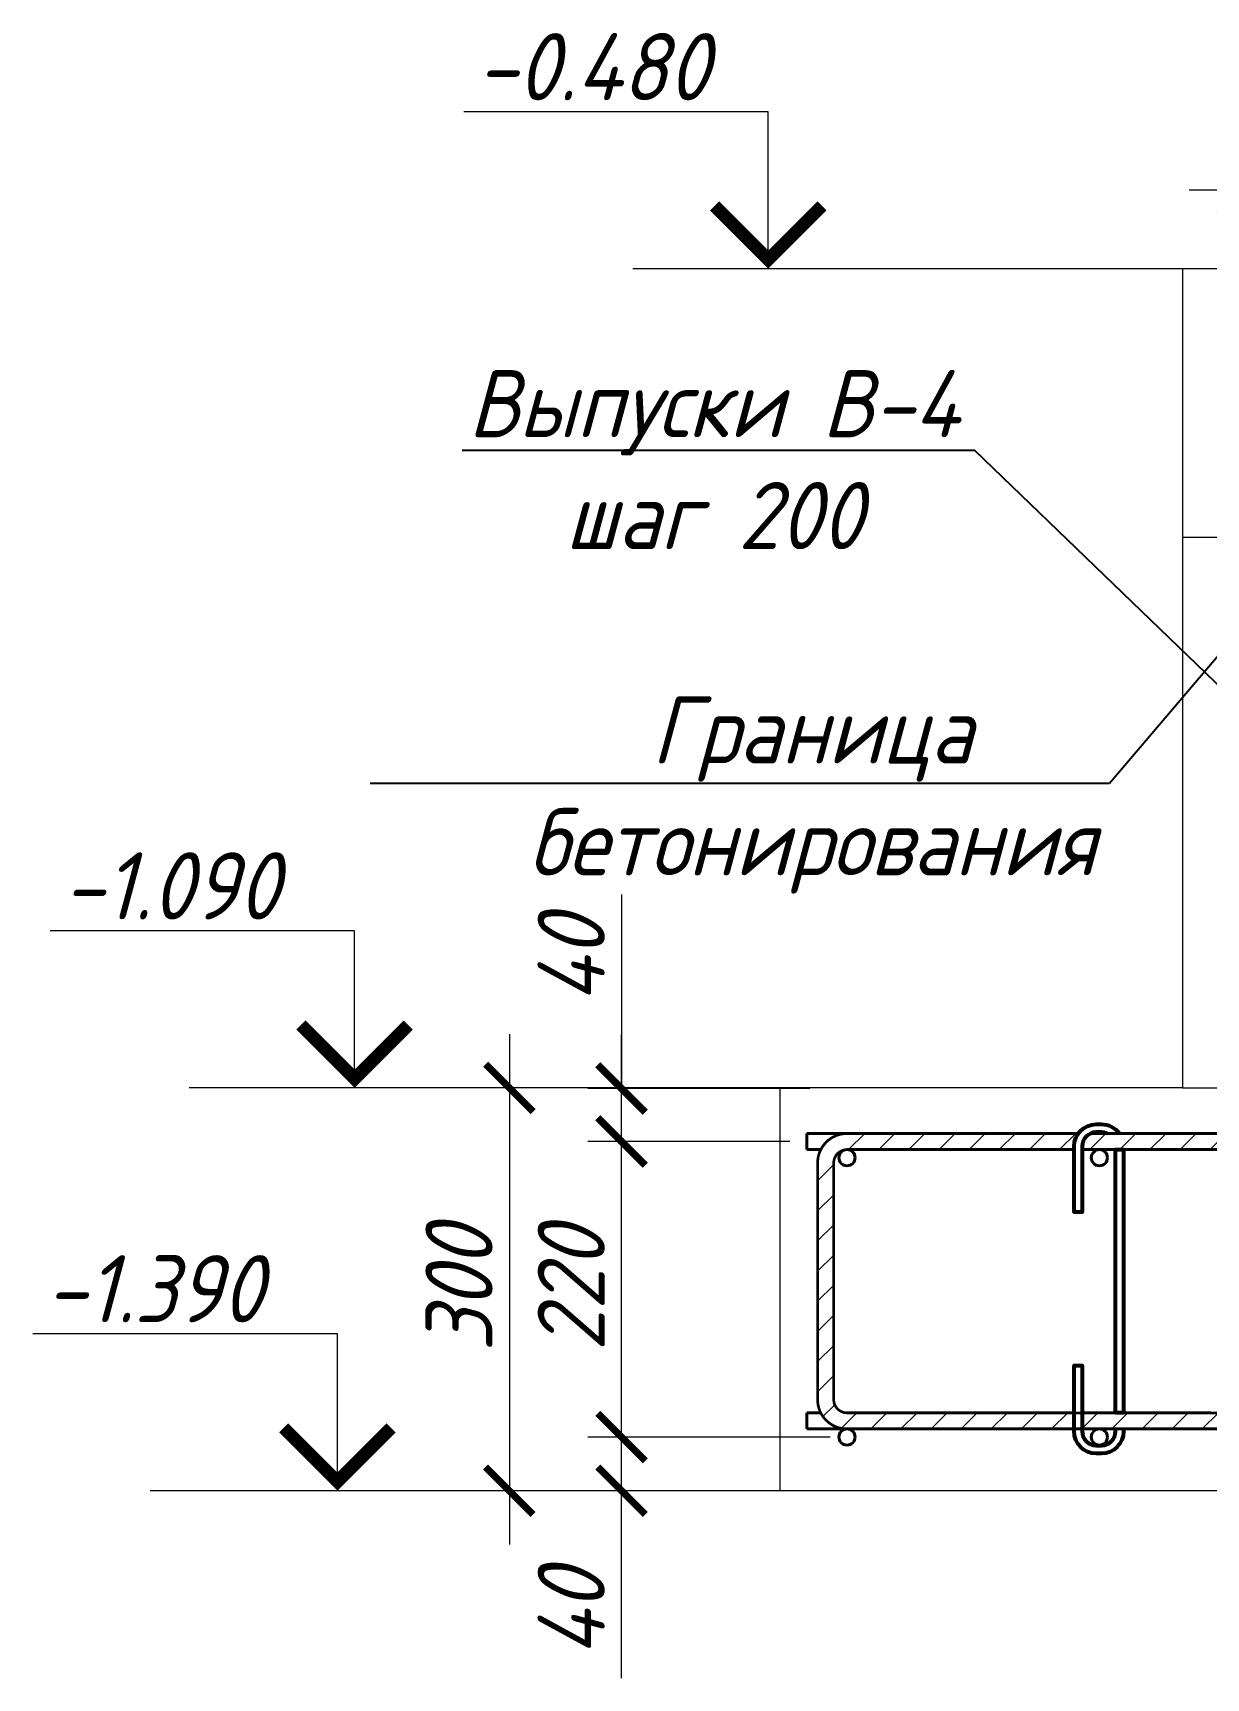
# Model space of a CAD drawing. Header units: millimetres. Extents: x 504091 to 2165846, y 135022 to 442887.
# Drawn here: x 1036335 to 1037209, y 185536 to 186761 of the extents above; entities that cross this region are included whole.
import ezdxf
from ezdxf import colors
from ezdxf.entities.mleader import LeaderData, LeaderLine
from ezdxf.math import Vec2, Vec3

# ---------------------------------------------------------------- set-up
doc = ezdxf.new("R2010")
doc.units = ezdxf.units.MM
doc.layers.get('Defpoints').update_dxf_attribs({"color": 255})
for name, color, linetype, lineweight in [('Арматура 12', 26, 'Continuous', 50), ('КР_Арматура 12', 174, 'Continuous', 40), ('Монолит тонкий', 204, 'Continuous', 9), ('Размер', 7, 'Continuous', 13), ('размеры', 7, 'Continuous', 9), ('Размеры КР', 164, 'Continuous', 9)]:
    doc.layers.add(name, color=color, linetype=linetype, lineweight=lineweight)
doc.styles.add('GOST 2.304_new', font='isocpeur.ttf', dxfattribs={"width": 0.9, "oblique": 15})
doc.linetypes.add('зигзаг', pattern='A,0.00254,-5.08,[131,ltypeshp.shx,S=5.08,R=0,X=-5.08,Y=0],-10.16,[131,ltypeshp.shx,S=5.08,R=180,X=5.08,Y=0],-5.08', length=20.32254)
doc.dimstyles.new('SPDS 1_20', dxfattribs={"dimscale": 20, "dimtxt": 2.5, "dimasz": 1.77, "dimexe": 1.25, "dimexo": 0.625, "dimtad": 1, "dimdec": 0, "dimrnd": 0.001, "dimtxsty": 'GOST 2.304_new', "dimblk": 'ARCHTICK', "dimcen": 2.5, "dimdle": 2, "dimclrt": 256, "dimadec": 0, "dimazin": 2, "dimtfac": 0.75, "dimtdec": 0, "dimtmove": 1, "dimatfit": 3, "dimfxl": 0, "dimtolj": 1, "dimlwd": 9, "dimlwe": 9, "dimarcsym": 0})

# ---------------------------------------------------------------- blocks, each defined once
blk = doc.blocks.new('_DotSmall')
at = {"color": 0, "linetype": 'ByBlock', "lineweight": 35, "const_width": 0.5}
blk.add_lwpolyline([(-0.0625, 0, 1), (0.0625, 0, 1)], format="xyb", close=True, dxfattribs=at)
blk = doc.blocks.new('_ArchTick')
at = {"color": 0, "linetype": 'ByBlock', "const_width": 0.15}
blk.add_lwpolyline([(-0.5, -0.5), (0.5, 0.5)], dxfattribs=at)
blk = doc.blocks.new('*D1957')
at = {"layer": 'Defpoints', "color": 0, "lineweight": 20, "transparency": 16777216}
for p in [(1037236.2, 186643.8), (1037236.2, 186570), (1037736.2, 186551.4)]:
    blk.add_point(p, dxfattribs=at)
at = {"layer": 'Размеры КР', "color": 0, "lineweight": 9, "transparency": 16777216}
for p, q in [((1037236.2, 186582.5), (1037236.2, 186668.8)), ((1037736.2, 186563.9), (1037736.2, 186668.8)), ((1037776.2, 186643.8), (1037196.2, 186643.8))]:
    blk.add_line(p, q, dxfattribs=at)
at = {"layer": 'Размеры КР', "color": 0, "lineweight": 9, "transparency": 16777216, "xscale": 35.4, "yscale": 35.4, "zscale": 35.4, "rotation": 180}
blk.add_blockref('_ArchTick', (1037236.2, 186643.8), dxfattribs=at)
at = {"layer": 'Размеры КР', "color": 0, "lineweight": 9, "transparency": 16777216, "xscale": 35.4, "yscale": 35.4, "zscale": 35.4}
blk.add_blockref('_ArchTick', (1037736.2, 186643.8), dxfattribs=at)
at = {"layer": 'Размеры КР', "lineweight": 20, "transparency": 16777216, "insert": (1037486.2, 186681.3), "char_height": 50, "attachment_point": 5, "style": 'GOST 2.304_new'}
blk.add_mtext('\\A1;500', dxfattribs=at)
blk = doc.blocks.new('*D1958')
at = {"layer": 'Defpoints', "color": 0, "lineweight": 20, "transparency": 16777216}
for p in [(1036773.3, 185715.4), (1036941.2, 185715.4), (1036891.2, 185675.4)]:
    blk.add_point(p, dxfattribs=at)
at = {"layer": 'Размеры КР', "color": 0, "lineweight": 9, "transparency": 16777216}
for p, q in [((1036773.3, 185635.4), (1036773.3, 185755.4)), ((1036928.7, 185715.4), (1036748.3, 185715.4)), ((1036878.7, 185675.4), (1036748.3, 185675.4)), ((1036773.3, 185535.9), (1036773.3, 185675.4))]:
    blk.add_line(p, q, dxfattribs=at)
at = {"layer": 'Размеры КР', "color": 0, "lineweight": 9, "transparency": 16777216, "xscale": 35.4, "yscale": 35.4, "zscale": 35.4}
for p, rotation in [((1036773.3, 185715.4), 90), ((1036773.3, 185675.4), 270)]:
    blk.add_blockref('_ArchTick', p, dxfattribs=dict(at, rotation=rotation))
at = {"layer": 'Размеры КР', "lineweight": 20, "transparency": 16777216, "insert": (1036735.8, 185584.3), "char_height": 50, "attachment_point": 5, "rotation": 90, "style": 'GOST 2.304_new'}
blk.add_mtext('\\A1;40', dxfattribs=at)
blk = doc.blocks.new('*D1959')
at = {"layer": 'Defpoints', "color": 0, "lineweight": 20, "transparency": 16777216}
for p in [(1036773.3, 185935.4), (1036911.2, 185935.4), (1036941.2, 185715.4)]:
    blk.add_point(p, dxfattribs=at)
at = {"layer": 'Размеры КР', "color": 0, "lineweight": 9, "transparency": 16777216}
for p, q in [((1036773.3, 185675.4), (1036773.3, 185975.4)), ((1036898.7, 185935.4), (1036748.3, 185935.4)), ((1036928.7, 185715.4), (1036748.3, 185715.4))]:
    blk.add_line(p, q, dxfattribs=at)
at = {"layer": 'Размеры КР', "color": 0, "lineweight": 9, "transparency": 16777216, "xscale": 35.4, "yscale": 35.4, "zscale": 35.4}
for p, rotation in [((1036773.3, 185935.4), 90), ((1036773.3, 185715.4), 270)]:
    blk.add_blockref('_ArchTick', p, dxfattribs=dict(at, rotation=rotation))
at = {"layer": 'Размеры КР', "lineweight": 20, "transparency": 16777216, "insert": (1036735.8, 185825.4), "char_height": 50, "attachment_point": 5, "rotation": 90, "style": 'GOST 2.304_new'}
blk.add_mtext('\\A1;220', dxfattribs=at)
blk = doc.blocks.new('*D1960')
at = {"layer": 'Defpoints', "color": 0, "lineweight": 20, "transparency": 16777216}
for p in [(1036773.3, 185974.9), (1036926, 185974.9), (1036911.2, 185935.4)]:
    blk.add_point(p, dxfattribs=at)
at = {"layer": 'Размеры КР', "color": 0, "lineweight": 9, "transparency": 16777216}
for p, q in [((1036773.3, 186119.3), (1036773.3, 185974.9)), ((1036773.3, 185895.4), (1036773.3, 186014.9)), ((1036913.5, 185974.9), (1036748.3, 185974.9)), ((1036898.7, 185935.4), (1036748.3, 185935.4))]:
    blk.add_line(p, q, dxfattribs=at)
at = {"layer": 'Размеры КР', "color": 0, "lineweight": 9, "transparency": 16777216, "xscale": 35.4, "yscale": 35.4, "zscale": 35.4}
for p, rotation in [((1036773.3, 185974.9), 90), ((1036773.3, 185935.4), 270)]:
    blk.add_blockref('_ArchTick', p, dxfattribs=dict(at, rotation=rotation))
at = {"layer": 'Размеры КР', "lineweight": 20, "transparency": 16777216, "insert": (1036735.8, 186070.8), "char_height": 50, "attachment_point": 5, "rotation": 90, "style": 'GOST 2.304_new'}
blk.add_mtext('\\A1;40', dxfattribs=at)
blk = doc.blocks.new('*D1961')
at = {"layer": 'Defpoints', "color": 0, "lineweight": 20, "transparency": 16777216}
for p in [(1036862, 185975.4), (1036689.7, 185675.4), (1036846.8, 185675.4)]:
    blk.add_point(p, dxfattribs=at)
at = {"layer": 'Размеры КР', "color": 0, "lineweight": 9, "transparency": 16777216}
for p, q in [((1036689.7, 186015.4), (1036689.7, 185635.4)), ((1036849.5, 185975.4), (1036664.7, 185975.4)), ((1036834.3, 185675.4), (1036664.7, 185675.4))]:
    blk.add_line(p, q, dxfattribs=at)
at = {"layer": 'Размеры КР', "color": 0, "lineweight": 9, "transparency": 16777216, "xscale": 35.4, "yscale": 35.4, "zscale": 35.4}
for p, rotation in [((1036689.7, 185975.4), 90), ((1036689.7, 185675.4), 270)]:
    blk.add_blockref('_ArchTick', p, dxfattribs=dict(at, rotation=rotation))
at = {"layer": 'Размеры КР', "lineweight": 20, "transparency": 16777216, "insert": (1036652.2, 185825.4), "char_height": 50, "attachment_point": 5, "rotation": 90, "style": 'GOST 2.304_new'}
blk.add_mtext('\\A1;300', dxfattribs=at)

msp = doc.modelspace()

# ---------------------------------------------------------------- hatches: boundary and pattern name
at = {"layer": 'Размер', "lineweight": 13, "transparency": 33554687}
h = msp.add_hatch(dxfattribs=at)
h.set_pattern_fill('ANSI31', color=256, scale=5)
h.set_pattern_definition([(45, (-17287.198, -22023.362), (-11.22532015, 11.22532015), [])])
edge = h.paths.add_edge_path()
edge.add_line((1037526.218, 185941.3877), (1036941.2328, 185941.3877))
edge.add_arc((1036941.2328, 185919.4877), 21.9, 90, 180)
edge.add_line((1036919.3328, 185919.4877), (1036919.3328, 185743.2877))
edge.add_arc((1036941.2328, 185743.2877), 21.9, 180, 270)
edge.add_line((1036941.2328, 185721.3877), (1037525.4349, 185721.3877))
edge.add_line((1037525.4349, 185721.3877), (1037525.4349, 185733.3877))
edge.add_line((1037525.4349, 185733.3877), (1036941.2328, 185733.3877))
edge.add_arc((1036941.2328, 185743.2877), 9.9, 180, 270, ccw=False)
edge.add_line((1036931.3328, 185743.2877), (1036931.3328, 185919.4877))
edge.add_arc((1036941.2328, 185919.4877), 9.9, 90, 180, ccw=False)
edge.add_line((1036941.2328, 185929.3877), (1037526.218, 185929.3877))
edge.add_line((1037526.218, 185929.3877), (1037526.218, 185941.3877))

# ---------------------------------------------------------------- linework, layer by layer
at = {"layer": 'Арматура 12', "lineweight": 53, "ltscale": 20, "const_width": 2}
msp.add_lwpolyline([(1037112.6972, 185941.3877), (1036941.2328, 185941.3877, 0.414213562), (1036919.3328, 185919.4877), (1036919.3328, 185743.2877, 0.414213562), (1036941.2328, 185721.3877), (1037525.4349, 185721.3877), (1037525.4349, 185733.3877), (1036941.2328, 185733.3877, -0.414213562), (1036931.3328, 185743.2877), (1036931.3328, 185919.4877, -0.414213562), (1036941.2328, 185929.3877), (1037109.6197, 185929.3877)], format="xyb", dxfattribs=at)
at = {"layer": 'Арматура 12', "lineweight": 53, "ltscale": 20}
for points in [[(1037135.0604, 185941.3877, 0.106610568), (1037130.7481, 185942.2916), (1037126.9028, 185942.2916, 0.414213562), (1037116.4028, 185931.7916), (1037116.4028, 185882.8759), (1037110.4028, 185882.8759), (1037110.4028, 185931.7916, -0.414213562), (1037126.9028, 185948.2916), (1037130.7481, 185948.2916, -0.242110317), (1037144.1818, 185941.3877, -0.242110317)], [(1037147.2481, 185721.3877), (1037147.2481, 185719.6316, -0.414213562), (1037130.7481, 185703.1316), (1037126.9028, 185703.1316, -0.414213562), (1037110.4028, 185719.6316), (1037110.4028, 185768.5615), (1037116.4028, 185768.5615), (1037116.4028, 185719.6316, 0.414213562), (1037126.9028, 185709.1316), (1037130.7481, 185709.1316, 0.414213562), (1037141.2481, 185719.6316), (1037141.2481, 185721.3877)]]:
    msp.add_lwpolyline(points, format="xyb", dxfattribs=at)
at = {"layer": 'Арматура 12', "lineweight": 53, "ltscale": 20, "const_width": 2}
msp.add_lwpolyline([(1037116.4028, 185929.3877), (1037526.218, 185929.3877), (1037526.218, 185941.3877), (1037122.6409, 185941.3877)], dxfattribs=at)
at = {"layer": 'Арматура 12', "lineweight": 53, "ltscale": 20}
msp.add_lwpolyline([(1037141.2481, 185733.3877), (1037141.2481, 185929.3877), (1037147.2481, 185929.3877), (1037147.2481, 185733.3877)], close=True, dxfattribs=at)
at = {"layer": 'КР_Арматура 12', "ltscale": 12}
for p, q in [((1037113.4803, 185941.3877), (1036911.2412, 185941.3877)), ((1036911.2412, 185941.3877), (1036911.2412, 185929.3877)), ((1041030.3675, 185941.3877), (1037122.6409, 185941.3877)), ((1036922.4813, 185929.3877), (1036911.2412, 185929.3877)), ((1037110.4028, 185929.3877), (1036941.2378, 185929.3877)), ((1041030.367, 185929.3877), (1037116.4028, 185929.3877)), ((1036921.6982, 185733.3877), (1036911.2412, 185733.3877)), ((1036911.2412, 185733.3877), (1036911.2412, 185721.3877)), ((1037110.4028, 185733.3877), (1036941.2326, 185733.3877)), ((1037212.2412, 185733.3877), (1037116.4028, 185733.3877)), ((1037525.4349, 185721.3877), (1036911.2412, 185721.3877)), ((1037110.4028, 185721.3877), (1036941.2378, 185721.3877)), ((1045991.3603, 185721.3877), (1037116.4028, 185721.3877))]:
    msp.add_line(p, q, dxfattribs=at)
for centre in [(1036941.2412, 185923.3877), (1037129.2418, 185923.3877), (1036941.2412, 185715.3877), (1037129.2418, 185715.3877)]:
    msp.add_circle(centre, 6, dxfattribs=at)
at = {"layer": 'Монолит тонкий', "lineweight": 15, "ltscale": 100}
for p, q in [((1038992.1804, 186585.3979), (1037191.2412, 186585.3979)), ((1037191.2412, 186585.3979), (1037191.2412, 185975.3979)), ((1037191.2412, 185975.3979), (1036891.2412, 185975.3979)), ((1036891.2412, 185975.3979), (1036891.2412, 185675.3979)), ((1046011.3603, 185675.3979), (1036891.2412, 185675.3979))]:
    msp.add_line(p, q, dxfattribs=at)
at = {"layer": 'размеры', "ltscale": 50}
for points in [[(1036882.5689, 186585.3979), (1036882.5689, 186702.3194), (1036655.7203, 186702.3194)], [(1036574.4711, 185975.3979), (1036574.4711, 186092.3194), (1036347.6225, 186092.3194)], [(1036561.6285, 185675.3979), (1036561.6285, 185792.3194), (1036334.7798, 185792.3194)]]:
    msp.add_lwpolyline(points, dxfattribs=at)
at = {"layer": 'размеры', "ltscale": 50, "const_width": 9.6}
for points in [[(1036922.5689, 186632.1861), (1036882.5689, 186592.1861), (1036842.5689, 186632.1861)], [(1036614.4711, 186022.1861), (1036574.4711, 185982.1861), (1036534.4711, 186022.1861)], [(1036601.6285, 185722.1861), (1036561.6285, 185682.1861), (1036521.6285, 185722.1861)]]:
    msp.add_lwpolyline(points, dxfattribs=at)
at = {"layer": 'Размеры КР', "lineweight": 20}
for p, q in [((1037191.2412, 186585.3979), (1036781.6573, 186585.3979)), ((1036891.2412, 185975.3979), (1036451.3017, 185975.3979)), ((1036891.2412, 185675.3979), (1036422.0618, 185675.3979))]:
    msp.add_line(p, q, dxfattribs=at)
at = {"layer": 'Размеры КР', "linetype": 'зигзаг', "lineweight": 20}
for p, q in [((1037191.2412, 186385.3979), (1037391.2412, 186385.3979)), ((1037191.2412, 185975.3979), (1037391.2412, 185975.3979))]:
    msp.add_line(p, q, dxfattribs=at)

# ---------------------------------------------------------------- texts
at = {"layer": 'размеры', "ltscale": 50, "style": 'GOST 2.304_new', "oblique": 15, "width": 0.9}
for s, p in [('-0.480', (1036664.7312, 186710.8339)), ('-1.090', (1036356.6333, 186100.8339)), ('-1.390', (1036343.7907, 185800.8339))]:
    msp.add_text(s, height=50, dxfattribs=at).set_placement(p)

# ---------------------------------------------------------------- dimensions: what is measured, and where the dimension line sits
at = {"layer": 'Размеры КР', "lineweight": 20}
dim = msp.add_linear_dim(base=(1037236.2412, 186643.7922), p1=(1037736.2412, 186551.3979), p2=(1037236.2412, 186569.9804), dimstyle='SPDS 1_20', dxfattribs=at)
dim.commit()
dim.dimension.update_dxf_attribs({"geometry": '*D1957', "text_midpoint": (1037486.2412, 186681.2922)})
for base, p1, p2, picture, middle in [((1036773.2633, 185974.9049), (1036911.2412, 185935.3877), (1036925.9943, 185974.9049), '*D1960', (1036748.066, 186070.8461)), ((1036773.2633, 185715.3877), (1036891.2412, 185675.3979), (1036941.2412, 185715.3877), '*D1958', (1036765.6364, 185584.3175))]:
    dim = msp.add_linear_dim(base=base, p1=p1, p2=p2, angle=90, dimstyle='SPDS 1_20', dxfattribs=at)
    dim.commit()
    dim.dimension.update_dxf_attribs({"geometry": picture, "text_midpoint": middle, "dimtype": 160})
for base, p1, p2, picture, middle in [((1036689.692, 185675.3979), (1036862.0148, 185975.3979), (1036846.7568, 185675.3979), '*D1961', (1036652.192, 185825.3979)), ((1036773.2633, 185935.3877), (1036941.2412, 185715.3877), (1036911.2412, 185935.3877), '*D1959', (1036735.7633, 185825.3877))]:
    dim = msp.add_linear_dim(base=base, p1=p1, p2=p2, angle=90, dimstyle='SPDS 1_20', dxfattribs=at)
    dim.commit()
    dim.dimension.update_dxf_attribs({"geometry": picture, "text_midpoint": middle})

# ---------------------------------------------------------------- leaders
at = {"layer": 'Размер', "ltscale": 20}
ml = msp.add_multileader_mtext('Standard', dxfattribs=at)
ml.set_content('\\A1;Выпуски В-4\\Pшаг 200', color=256, style='GOST 2.304_new')
ml.set_leader_properties()
ml.set_arrow_properties(name='DOTSMALL')
ml.build(insert=Vec2(0, 0))
ml.multileader.update_dxf_attribs({"text_left_attachment_type": 6, "text_right_attachment_type": 6, "arrow_head_size": 40})
ctx = ml.context
ctx.base_point, ctx.char_height, ctx.arrow_head_size, ctx.landing_gap_size, ctx.plane_origin = Vec3(1036655.207, 186449.9207), 50, 40, 0, Vec3(1015841.958, 332446.715)
ctx.left_attachment, ctx.right_attachment, ctx.text_align_type = 6, 6, 1
notes = []
notes.append((ctx, [(0, (1, 1, 0), (1037036.5019, 186449.9207), (-1, 0), 8, [(0, [(1037347.6199, 186293.5148), (1037236.2412, 186257.4621)], 0, [])])]))
ctx.mtext.insert, ctx.mtext.rotation, ctx.mtext.width, ctx.mtext.alignment, ctx.mtext.flow_direction = Vec3(1036841.8544, 186509.9207), 6.283185307, 537.489827, 2, 5
ml = msp.add_multileader_mtext('Standard', dxfattribs=at)
ml.set_content('\\A1;Граница бетонирования', color=256, style='GOST 2.304_new')
ml.set_leader_properties()
ml.set_arrow_properties(name='DOTSMALL')
ml.build(insert=Vec2(0, 0))
ml.multileader.update_dxf_attribs({"text_left_attachment_type": 6, "text_right_attachment_type": 6, "arrow_head_size": 40})
ctx = ml.context
ctx.base_point, ctx.char_height, ctx.arrow_head_size, ctx.landing_gap_size, ctx.plane_origin = Vec3(1036701.4197, 186201.9646), 50, 40, 0, Vec3(1016188.2053, 332375.788)
ctx.left_attachment, ctx.right_attachment, ctx.text_align_type = 6, 6, 1
notes.append((ctx, [(0, (1, 1, 0), (1037136.8171, 186201.9646), (-1, 0), 8, [(0, [(1037280.3524, 185975.3979), (1037292.5367, 186385.3979)], 0, [])])]))
ctx.mtext.insert, ctx.mtext.rotation, ctx.mtext.width, ctx.mtext.alignment, ctx.mtext.flow_direction = Vec3(1036915.1184, 186266.9646), 6.283185307, 537.489827, 2, 5
for ctx, leaders in notes:
    for number, flags, end, landing, length, lines in leaders:
        leader = LeaderData()
        leader.index, (leader.has_last_leader_line, leader.has_dogleg_vector, leader.attachment_direction) = number, flags
        leader.last_leader_point, leader.dogleg_vector, leader.dogleg_length = Vec3(end), Vec3(landing), length
        for number, points, colour, breaks in lines:
            line = LeaderLine()
            line.index, line.vertices, line.color, line.breaks = number, Vec3.list(points), colors.encode_raw_color(colour), breaks
            leader.lines.append(line)
        ctx.leaders.append(leader)

doc.saveas('drawing.dxf')
